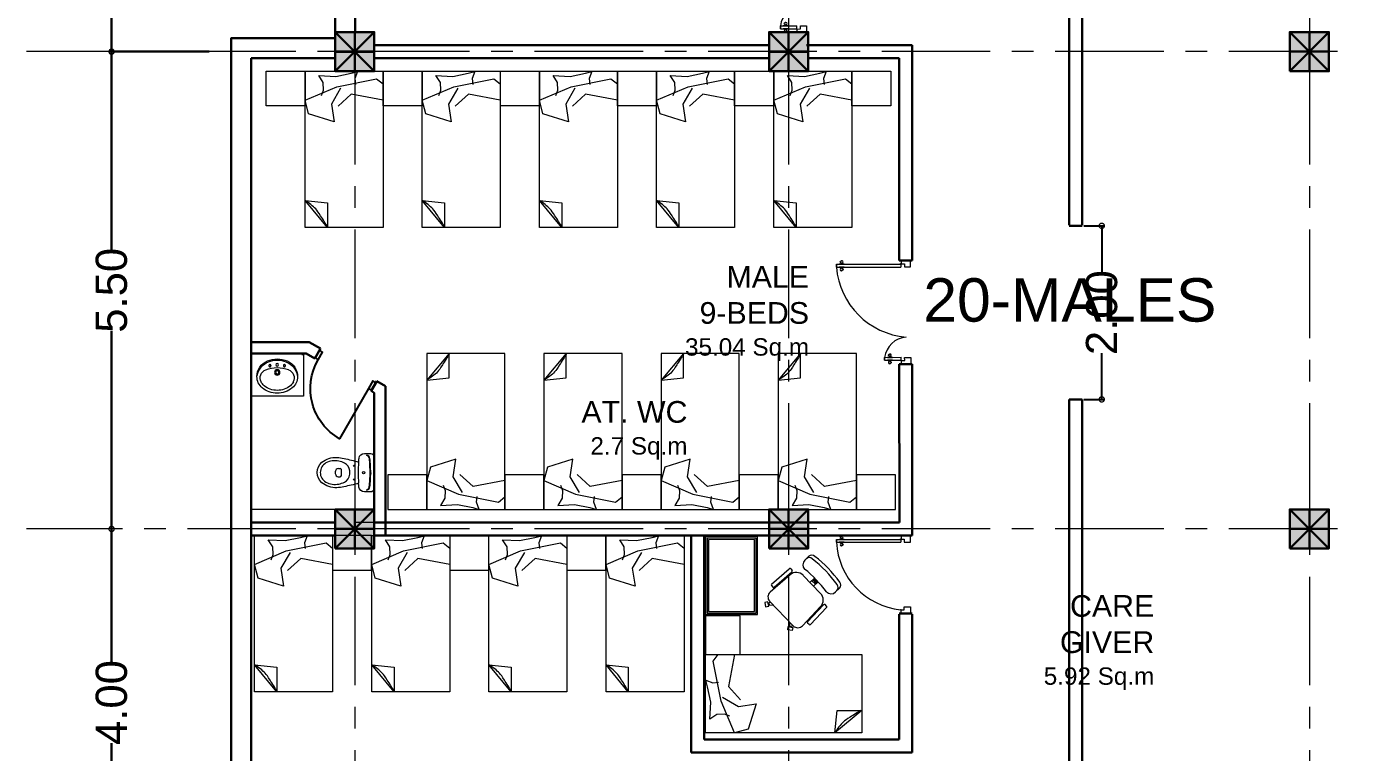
# Model space of a CAD drawing. Header units: metres. Extents: x 319894 to 3389272, y 120 to 6136017.
# Drawn here: x 321358.01 to 321373.23, y 3068021.06 to 3068029.43 of the extents above; entities that cross this region are included whole.
import ezdxf

# ---------------------------------------------------------------- set-up
doc = ezdxf.new("R2010")
doc.units = ezdxf.units.M
doc.header["$MEASUREMENT"] = 0
for name, pattern in [('CENTER', [2, 1.25, -0.25, 0.25, -0.25]), ('HIDDEN', [0.375, 0.25, -0.125]), ('RAYITAS', [0.375, 0.25, -0.125])]:
    doc.linetypes.add(name, pattern=pattern)
doc.layers.get('Defpoints').update_dxf_attribs({"color": 254})
for name, color, linetype, lineweight in [('a_MUEBLE ART', 4, 'Continuous', 5), ('centerline', 255, 'HIDDEN', 5), ('column', 50, 'Continuous', 30), ('DOORS', 4, 'Continuous', 0), ('Fixtures', 31, 'Continuous', 20), ('hatch', 252, 'Continuous', 15), ('Stairs', 31, 'Continuous', 20), ('wall', 4, 'Continuous', 30), ('window-door', 4, 'Continuous', 20)]:
    doc.layers.add(name, color=color, linetype=linetype, lineweight=lineweight)
for name, color, linetype in [('door_cad-block.com', 7, 'Continuous'), ('S-DIM', 7, 'Continuous'), ('TEXT', 255, 'Continuous'), ('TEXT @ 1', 255, 'Continuous')]:
    doc.layers.add(name, color=color, linetype=linetype)
doc.styles.get("Standard").update_dxf_attribs({"font": 'arial.ttf'})
doc.styles.add('TEXTS', font='swissl.ttf')
doc.dimstyles.new('DIMTEXT', dxfattribs={"dimscale": 0.4, "dimtxt": 0.9, "dimasz": 0.3, "dimexe": 0.05, "dimexo": 0.05, "dimgap": 0.05, "dimtad": 0, "dimzin": 1, "dimdsep": 46, "dimtxsty": 'TEXTS', "dimblk": 'DOTSMALL', "dimcen": 0.1, "dimclrd": 256, "dimclre": 6, "dimclrt": 3, "dimadec": 0, "dimazin": 0, "dimtfac": 0.15, "dimtix": 1, "dimtofl": 0, "dimtmove": 1, "dimatfit": 3, "dimldrblk": 'OPEN', "dimfxl": 1, "dimtolj": 1, "dimtzin": 0, "dimarcsym": 0})
doc.dimstyles.get("Standard").update_dxf_attribs({"dimtxt": 0.2, "dimasz": 0.18, "dimexe": 0.2, "dimexo": 0.2, "dimgap": 0.09, "dimtad": 1, "dimzin": 0, "dimdsep": 46, "dimtxsty": 'Standard', "dimblk": 'OBLIQUE', "dimcen": 0.09, "dimdle": 0.15, "dimclrt": 7, "dimadec": 0, "dimazin": 0, "dimtfac": 1, "dimtofl": 0, "dimtmove": 0, "dimatfit": 3, "dimfxl": 0.3, "dimfxlon": 1, "dimtfillclr": 2, "dimtolj": 1, "dimtzin": 0, "dimarcsym": 0})

# ---------------------------------------------------------------- blocks, each defined once
blk = doc.blocks.new('column')
at = {"layer": 'hatch'}
h = blk.add_hatch(color=256, dxfattribs=at)
h.dxf.hatch_style = 1
h.paths.add_polyline_path([(0, 0), (0.45, 0), (0.45, 0.45), (0, 0.45)])
at = {"layer": 'column'}
for p, q in [((0, 0.45), (0.45, 0)), ((0, 0), (0.45, 0.45)), ((0.225, 0.45), (0.225, 0)), ((0, 0.225), (0.45, 0.225))]:
    blk.add_line(p, q, dxfattribs=at)
blk.add_lwpolyline([(0, 0), (0.45, 0), (0.45, 0.45), (0, 0.45)], close=True, dxfattribs=at)
blk = doc.blocks.new('cell bed1')
at = {"layer": 'Fixtures'}
for p, q in [((2034189, -167492), (2034446, -167181)), ((2034446, -167181), (2034189, -167208)), ((2034189, -167208), (2034189, -167492))]:
    blk.add_line(p, q, dxfattribs=at)
blk.add_lwpolyline([(2034446, -167492), (2034446, -165692), (2033546, -165692), (2033546, -167492)], close=True, dxfattribs=at)
at = {"layer": 'Fixtures', "linetype": 'ByBlock', "lineweight": 0}
for points in [[(2034036, -165889), (2034143, -166070), (2034112, -166274), (2034405, -166182), (2034446, -166026), (2034081, -165870), (2033621, -165778), (2033546, -165839), (2033546, -166026), (2033913, -165956), (2034065, -166095)], [(2034288, -165740), (2034093, -165751), (2033916, -165714), (2033841, -165694), (2033872, -165777), (2033864, -165843)], [(2034256, -165972), (2034233, -165910), (2034237, -165822), (2034288, -165740)]]:
    blk.add_lwpolyline(points, dxfattribs=at)
at = {"layer": 'Fixtures'}
blk.add_open_spline([(2034189, -167483), (2034205, -167455), (2034280, -167338), (2034324, -167266), (2034400, -167213), (2034446, -167181)], degree=3, knots=[58.285176, 58.285176, 58.285176, 58.285176, 153.797631, 253.744613, 409.43508, 409.43508, 409.43508, 409.43508], dxfattribs=at)
blk = doc.blocks.new('*U835')
at = {"layer": 'DOORS', "linetype": 'Continuous', "lineweight": 0}
for p, q in [((8137.26, -1857.94), (8142.04, -1857.94)), ((8142.21, -1860.02), (8142.21, -1861.52)), ((8150.81, -1860.02), (8142.21, -1860.02)), ((8150.81, -1861.52), (8142.21, -1861.52)), ((8150.81, -1860.02), (8150.81, -1861.52)), ((8150.81, -1861.52), (8150.81, -1860.02)), ((8142.21, -1909.87), (8142.21, -1908.37)), ((8175.64, -1908.37), (8142.21, -1908.37)), ((8175.64, -1909.87), (8142.21, -1909.87)), ((8175.64, -1909.87), (8175.64, -1908.37)), ((8175.64, -1908.37), (8175.64, -1909.87)), ((8137.26, -1911.96), (8142.04, -1911.96))]:
    blk.add_line(p, q, dxfattribs=at)
for points in [[(8142.04, -1857.94), (8142.04, -1859.87), (8140.4, -1859.87), (8140.4, -1861.43), (8137.26, -1861.43), (8137.26, -1857.94)], [(8142.04, -1911.96), (8142.04, -1910.03), (8140.4, -1910.03), (8140.4, -1908.47), (8137.26, -1908.47), (8137.26, -1911.96)]]:
    blk.add_lwpolyline(points, dxfattribs=at)
for points in [[(8149.25, -1860.02), (8146.78, -1860.02), (8147.88, -1859.6), (8147.88, -1859.41, 0.414214), (8147.77, -1859.3, -0.990713), (8147.9, -1858.29), (8148.25, -1858.29)], [(8149.25, -1861.52), (8146.78, -1861.52), (8147.88, -1861.94), (8147.88, -1862.13, -0.414214), (8147.77, -1862.24, 0.990713), (8147.9, -1863.25), (8148.25, -1863.25)], [(8146.91, -1860.02), (8149.37, -1860.02), (8148.28, -1859.6), (8148.28, -1859.41, -0.414214), (8148.39, -1859.3, 0.990713), (8148.25, -1858.29), (8147.9, -1858.29)], [(8146.91, -1861.52), (8149.37, -1861.52), (8148.28, -1861.94), (8148.28, -1862.13, 0.414214), (8148.39, -1862.24, -0.990713), (8148.25, -1863.25), (8147.9, -1863.25)], [(8174.08, -1908.37), (8171.62, -1908.37), (8172.71, -1907.95), (8172.71, -1907.76, 0.414214), (8172.6, -1907.65, -0.990713), (8172.74, -1906.64), (8173.08, -1906.64)], [(8174.08, -1909.87), (8171.62, -1909.87), (8172.71, -1910.29), (8172.71, -1910.48, -0.414214), (8172.6, -1910.59, 0.990713), (8172.74, -1911.6), (8173.08, -1911.6)], [(8171.74, -1908.37), (8174.2, -1908.37), (8173.11, -1907.95), (8173.11, -1907.76, -0.414214), (8173.22, -1907.65, 0.990713), (8173.08, -1906.64), (8172.74, -1906.64)], [(8171.74, -1909.87), (8174.2, -1909.87), (8173.11, -1910.29), (8173.11, -1910.48, 0.414214), (8173.22, -1910.59, -0.990713), (8173.08, -1911.6), (8172.74, -1911.6)]]:
    blk.add_lwpolyline(points, format="xyb", dxfattribs=at)
for points in [[(8147.97, -1858.17), (8147.97, -1858.29), (8148.18, -1858.29), (8148.18, -1858.17)], [(8147.97, -1863.37), (8147.97, -1863.25), (8148.18, -1863.25), (8148.18, -1863.37)], [(8172.81, -1906.52), (8172.81, -1906.64), (8173.01, -1906.64), (8173.01, -1906.52)], [(8172.81, -1911.72), (8172.81, -1911.6), (8173.01, -1911.6), (8173.01, -1911.72)]]:
    blk.add_lwpolyline(points, close=True, dxfattribs=at)
for centre in [(8142.21, -1859.86), (8142.21, -1910.03)]:
    blk.add_circle(centre, 0.165, dxfattribs=at)
at = {"layer": 'window-door'}
for centre, radius, start, end in [((8138.69, -1859.8), 12.25, 274.3787, 351.9271), ((8136.16, -1911.47), 39.61, 4.47868, 84.98302)]:
    blk.add_arc(centre, radius, start, end, dxfattribs=at)
blk = doc.blocks.new('_Oblique')
at = {"color": 0, "linetype": 'ByBlock', "lineweight": -2}
blk.add_line((-0.5, -0.5), (0.5, 0.5), dxfattribs=at)
blk = doc.blocks.new('*D968')
at = {"layer": 'Defpoints', "color": 0, "transparency": 16777216}
for p in [(321370.176, 3068027.344), (321372.876, 3068019.864), (321370.176, 3068019.346)]:
    blk.add_point(p, dxfattribs=at)
at = {"layer": 'S-DIM', "color": 0, "lineweight": -2, "transparency": 16777216}
for p, q in [((321370.176, 3068019.646), (321370.176, 3068019.146)), ((321372.876, 3068019.646), (321372.876, 3068019.146)), ((321373.026, 3068019.346), (321370.026, 3068019.346))]:
    blk.add_line(p, q, dxfattribs=at)
at = {"layer": 'S-DIM', "color": 0, "lineweight": -2, "transparency": 16777216, "xscale": 0.18, "yscale": 0.18, "zscale": 0.18, "rotation": 180}
blk.add_blockref('_Oblique', (321370.176, 3068019.346), dxfattribs=at)
at = {"layer": 'S-DIM', "color": 0, "lineweight": -2, "transparency": 16777216, "xscale": 0.18, "yscale": 0.18, "zscale": 0.18}
blk.add_blockref('_Oblique', (321372.876, 3068019.346), dxfattribs=at)
at = {"layer": 'S-DIM', "color": 7, "transparency": 16777216, "insert": (321371.526, 3068019.539), "char_height": 0.2, "attachment_point": 5}
blk.add_mtext('\\A1;2.70', dxfattribs=at)
blk = doc.blocks.new('*U950')
at = {"color": 0, "linetype": 'ByBlock', "ltscale": 10}
blk.add_lwpolyline([(-50, 0), (-50, 800, 0.414214), (-850, 0)], format="xyb", dxfattribs=at)
at = {"color": 0}
for points in [[(-900, 0), (-850, 0), (-850, -121), (-900, -121)], [(-50, 0), (0, 0), (0, -121), (-50, -121)]]:
    blk.add_lwpolyline(points, close=True, dxfattribs=at)
blk = doc.blocks.new('ca_ba_wc057')
at = {"layer": 'a_MUEBLE ART', "color": 8}
for p, q in [((0, -4), (-1.1, -4)), ((0, -4), (1.1, -4)), ((-4.8, -41.3), (-4.8, -39.3)), ((4.8, -41.3), (4.8, -39.3))]:
    blk.add_line(p, q, dxfattribs=at)
at = {"layer": 'a_MUEBLE ART'}
blk.add_lwpolyline([(-16.3, -34.8, -0.017322), (-12.2, -18, -0.007818), (-16.6, -17.5, -0.379899), (-22.2, -11.2), (-22.2, -4, -0.414214), (-18.2, 0), (0, 0), (18.2, 0, -0.414214), (22.2, -4), (22.2, -11.2, -0.379899), (16.6, -17.5, -0.007818), (12.2, -18, -0.017322), (16.3, -34.8, -0.034533), (17.5, -43, -0.180901), (11.8, -60.3, -0.210568), (0, -65.5, -0.210568), (-11.8, -60.3, -0.180901), (-17.5, -43, -0.034533)], format="xyb", close=True, dxfattribs=at)
at = {"layer": 'a_MUEBLE ART', "color": 8}
for centre, radius in [((0, -12.2), 1.35), ((0, -12.2), 1.35), ((-8, -23), 0.75), ((8, -23), 0.75)]:
    blk.add_circle(centre, radius, dxfattribs=at)
for centre, radius, start, end in [((-16, -8.9), 4, 96.2719, 180), ((-16, -9.6), 4, 96.2141, 169.7572), ((0, -154), 149.3, 90, 96.3306), ((0, -154), 150, 90, 96.2719), ((0, -154), 150, 83.7281, 90), ((0, -154), 149.3, 83.6694, 90), ((16, -8.9), 4, 0, 83.7281), ((16, -9.6), 4, 10.2428, 83.7859), ((-3.3, -39.3), 1.5, 96.6492, 180), ((-1.8, -41.3), 3, 180, 233.1301), ((0, -38.9), 6, 233.1301, 270), ((0, -67.6), 30, 90, 96.6492), ((0, -67.6), 30, 83.3508, 90), ((0, -38.9), 6, 270, 306.8699), ((3.3, -39.3), 1.5, 0, 83.3508), ((1.8, -41.3), 3, 306.8699, 0)]:
    blk.add_arc(centre, radius, start, end, dxfattribs=at)
at = {"layer": 'a_MUEBLE ART'}
for centre, radius, start, end in [((0, 121.9), 140.4, 264.9986, 270), ((-0.7, -39.6), 11.6, 96.2419, 152.5973), ((0, -46), 18, 90, 96.2419), ((0, 121.9), 140.4, 270, 275.0014), ((0, -46), 18, 83.7581, 90), ((0.7, -39.6), 11.6, 27.4027, 83.7581), ((7.9, -45.1), 21.6, 168.3805, 209.1161), ((11.2, -45.8), 25, 152.5973, 168.3805), ((-11.2, -45.8), 25, 11.6195, 27.4027), ((-7.9, -45.1), 21.6, 330.8839, 11.6195), ((0, -49.5), 12.6, 209.1161, 270), ((0, -49.5), 12.6, 270, 330.8839)]:
    blk.add_arc(centre, radius, start, end, dxfattribs=at)
blk = doc.blocks.new('1toilet')
at = {"layer": 'a_MUEBLE ART', "color": 8}
blk.add_line((321692.04, 3067910.518), (321692.04, 3067910.539), dxfattribs=at)
at = {"layer": 'a_MUEBLE ART'}
for points in [[(321692.419, 3067912.316), (321691.449, 3067912.316), (321691.449, 3067912.618), (321692.419, 3067912.618)], [(321691.449, 3067910.518), (321692.053, 3067910.518), (321692.053, 3067911.01), (321691.449, 3067911.01)]]:
    blk.add_lwpolyline(points, close=True, dxfattribs=at)
at = {"layer": 'a_MUEBLE ART', "color": 8}
for centre, radius in [((321691.751, 3067910.738), 0.0313), ((321691.751, 3067910.738), 0.0192), ((321691.751, 3067910.649), 0.0146)]:
    blk.add_circle(centre, radius, dxfattribs=at)
at = {"layer": 'a_MUEBLE ART', "color": 8, "linetype": 'RAYITAS'}
for centre in [(321691.667, 3067910.66), (321691.834, 3067910.66)]:
    blk.add_circle(centre, 0.0125, dxfattribs=at)
at = {"layer": 'a_MUEBLE ART'}
for centre, radius, start, end in [((321691.731, 3067910.814), 0.215, 187.4784, 187.4784), ((321691.771, 3067910.814), 0.215, 352.4878, 352.4878), ((321691.684, 3067910.786), 0.167, 129.066, 179.9831), ((321691.656, 3067910.801), 0.101, 152.9141, 249.6246), ((321691.684, 3067910.786), 0.134, 129.066, 152.9141), ((321691.751, 3067910.704), 0.273, 89.9831, 129.066), ((321691.751, 3067910.704), 0.24, 89.9831, 129.066), ((321691.751, 3067910.704), 0.273, 50.9002, 89.9831), ((321691.751, 3067910.704), 0.24, 50.9002, 89.9831), ((321691.846, 3067910.801), 0.101, 290.3416, 27.0521), ((321691.818, 3067910.786), 0.134, 27.0521, 50.9002), ((321691.818, 3067910.786), 0.167, 359.9831, 50.9002), ((321691.713, 3067910.786), 0.196, 179.9831, 247.2687), ((321691.731, 3067910.814), 0.215, 190.9799, 247.8039), ((321691.751, 3067911.058), 0.376, 249.6246, 269.9831), ((321691.751, 3067911.058), 0.376, 269.9831, 290.3416), ((321691.771, 3067910.814), 0.215, 292.1624, 348.9864), ((321691.789, 3067910.786), 0.196, 292.6975, 359.9831), ((321691.751, 3067910.876), 0.294, 247.2687, 269.9831), ((321691.751, 3067910.876), 0.28, 248.7299, 269.9831), ((321691.751, 3067910.876), 0.28, 269.9831, 291.2364), ((321691.751, 3067910.876), 0.294, 269.9831, 292.6975)]:
    blk.add_arc(centre, radius, start, end, dxfattribs=at)
at = {"layer": 'wall'}
for p, q in [((321692.868, 3067912.619), (321692.868, 3067910.971)), ((321692.998, 3067912.618), (321692.998, 3067910.896)), ((321692.834, 3067910.951), (321692.868, 3067910.971)), ((321692.834, 3067910.951), (321692.899, 3067910.838)), ((321692.899, 3067910.838), (321692.998, 3067910.896)), ((321692.084, 3067910.518), (321692.184, 3067910.576)), ((321692.184, 3067910.576), (321692.249, 3067910.463)), ((321691.449, 3067910.518), (321692.084, 3067910.518)), ((321692.119, 3067910.388), (321691.449, 3067910.388)), ((321692.119, 3067910.388), (321692.249, 3067910.463))]:
    blk.add_line(p, q, dxfattribs=at)
at = {"xscale": -0.009999999999999993, "yscale": 0.009999999999999993, "zscale": 0.009999999999999993, "rotation": 270.2486950231968}
blk.add_blockref('ca_ba_wc057', (321692.868, 3067911.893), dxfattribs=at)
at = {"layer": 'door_cad-block.com', "xscale": 0.0008333333318616672, "yscale": 0.0008333333318616672, "zscale": 0.0008333333318616672, "rotation": 29.91186455701618}
blk.add_blockref('*U950', (321692.837, 3067910.944), dxfattribs=at)
blk = doc.blocks.new('*U764')
at = {"layer": 'DOORS', "linetype": 'Continuous', "lineweight": 0}
for p, q in [((8137.26, -1857.94), (8142.04, -1857.94)), ((8142.21, -1860.02), (8142.21, -1861.52)), ((8150.81, -1860.02), (8142.21, -1860.02)), ((8150.81, -1861.52), (8142.21, -1861.52)), ((8150.81, -1860.02), (8150.81, -1861.52)), ((8150.81, -1861.52), (8150.81, -1860.02)), ((8142.21, -1909.87), (8142.21, -1908.37)), ((8175.64, -1908.37), (8142.21, -1908.37)), ((8175.64, -1909.87), (8142.21, -1909.87)), ((8175.64, -1909.87), (8175.64, -1908.37)), ((8175.64, -1908.37), (8175.64, -1909.87)), ((8137.26, -1911.96), (8142.04, -1911.96))]:
    blk.add_line(p, q, dxfattribs=at)
for points in [[(8142.04, -1857.94), (8142.04, -1859.87), (8140.4, -1859.87), (8140.4, -1861.43), (8137.26, -1861.43), (8137.26, -1857.94)], [(8142.04, -1911.96), (8142.04, -1910.03), (8140.4, -1910.03), (8140.4, -1908.47), (8137.26, -1908.47), (8137.26, -1911.96)]]:
    blk.add_lwpolyline(points, dxfattribs=at)
for points in [[(8149.25, -1860.02), (8146.78, -1860.02), (8147.88, -1859.6), (8147.88, -1859.41, 0.414214), (8147.77, -1859.3, -0.990713), (8147.9, -1858.29), (8148.25, -1858.29)], [(8149.25, -1861.52), (8146.78, -1861.52), (8147.88, -1861.94), (8147.88, -1862.13, -0.414214), (8147.77, -1862.24, 0.990713), (8147.9, -1863.25), (8148.25, -1863.25)], [(8146.91, -1860.02), (8149.37, -1860.02), (8148.28, -1859.6), (8148.28, -1859.41, -0.414214), (8148.39, -1859.3, 0.990713), (8148.25, -1858.29), (8147.9, -1858.29)], [(8146.91, -1861.52), (8149.37, -1861.52), (8148.28, -1861.94), (8148.28, -1862.13, 0.414214), (8148.39, -1862.24, -0.990713), (8148.25, -1863.25), (8147.9, -1863.25)], [(8174.08, -1908.37), (8171.62, -1908.37), (8172.71, -1907.95), (8172.71, -1907.76, 0.414214), (8172.6, -1907.65, -0.990713), (8172.74, -1906.64), (8173.08, -1906.64)], [(8174.08, -1909.87), (8171.62, -1909.87), (8172.71, -1910.29), (8172.71, -1910.48, -0.414214), (8172.6, -1910.59, 0.990713), (8172.74, -1911.6), (8173.08, -1911.6)], [(8171.74, -1908.37), (8174.2, -1908.37), (8173.11, -1907.95), (8173.11, -1907.76, -0.414214), (8173.22, -1907.65, 0.990713), (8173.08, -1906.64), (8172.74, -1906.64)], [(8171.74, -1909.87), (8174.2, -1909.87), (8173.11, -1910.29), (8173.11, -1910.48, 0.414214), (8173.22, -1910.59, -0.990713), (8173.08, -1911.6), (8172.74, -1911.6)]]:
    blk.add_lwpolyline(points, format="xyb", dxfattribs=at)
for points in [[(8147.97, -1858.17), (8147.97, -1858.29), (8148.18, -1858.29), (8148.18, -1858.17)], [(8147.97, -1863.37), (8147.97, -1863.25), (8148.18, -1863.25), (8148.18, -1863.37)], [(8172.81, -1906.52), (8172.81, -1906.64), (8173.01, -1906.64), (8173.01, -1906.52)], [(8172.81, -1911.72), (8172.81, -1911.6), (8173.01, -1911.6), (8173.01, -1911.72)]]:
    blk.add_lwpolyline(points, close=True, dxfattribs=at)
for centre in [(8142.21, -1859.86), (8142.21, -1910.03)]:
    blk.add_circle(centre, 0.165, dxfattribs=at)
at = {"layer": 'window-door'}
for centre, radius, start, end in [((8138.69, -1859.8), 12.25, 274.3787, 351.9271), ((8136.16, -1911.47), 39.61, 4.47868, 84.98302)]:
    blk.add_arc(centre, radius, start, end, dxfattribs=at)
blk = doc.blocks.new('_DotSmall')
at = {"color": 0, "linetype": 'ByBlock', "const_width": 0.5}
blk.add_lwpolyline([(-0.0625, 0, 1), (0.0625, 0, 1)], format="xyb", close=True, dxfattribs=at)
blk = doc.blocks.new('*D992')
at = {"layer": 'Defpoints', "color": 0, "transparency": 16777216}
for p in [(321370.176, 3068027.134), (321370.176, 3068025.134), (321370.402, 3068025.134)]:
    blk.add_point(p, dxfattribs=at)
at = {"layer": 'S-DIM', "color": 6, "lineweight": -2, "transparency": 16777216}
for p, q in [((321370.196, 3068027.134), (321370.422, 3068027.134)), ((321370.196, 3068025.134), (321370.422, 3068025.134))]:
    blk.add_line(p, q, dxfattribs=at)
at = {"layer": 'S-DIM', "lineweight": -2, "transparency": 16777216}
for p, q in [((321370.402, 3068027.134), (321370.402, 3068026.603)), ((321370.402, 3068025.134), (321370.402, 3068025.666))]:
    blk.add_line(p, q, dxfattribs=at)
at = {"layer": 'S-DIM', "lineweight": -2, "transparency": 16777216, "xscale": 0.12, "yscale": 0.12, "zscale": 0.12}
for p, rotation in [((321370.402, 3068027.134), 90), ((321370.402, 3068025.134), 270)]:
    blk.add_blockref('_DotSmall', p, dxfattribs=dict(at, rotation=rotation))
at = {"layer": 'S-DIM', "color": 3, "transparency": 16777216, "insert": (321370.402, 3068026.134), "char_height": 0.36, "attachment_point": 5, "rotation": 90, "style": 'TEXTS'}
blk.add_mtext('\\A1;2.00', dxfattribs=at)
blk = doc.blocks.new('_Open')
at = {"color": 0, "linetype": 'ByBlock', "lineweight": -2}
for p, q in [((-1, 0.17), (0, 0)), ((-1, -0.17), (0, 0)), ((0, 0), (-1, 0))]:
    blk.add_line(p, q, dxfattribs=at)
blk = doc.blocks.new('3ftD')
at = {"layer": 'DOORS', "linetype": 'Continuous', "lineweight": 0}
for p, q in [((321543.95, 3067888.016), (321543.95, 3067887.91)), ((321544.85, 3067888.016), (321544.85, 3067887.91)), ((321543.997, 3067887.906), (321544.03, 3067887.906)), ((321543.997, 3067887.163), (321543.997, 3067887.906)), ((321544.03, 3067887.163), (321544.03, 3067887.906)), ((321543.996, 3067887.163), (321544.03, 3067887.163)), ((321544.03, 3067887.163), (321543.997, 3067887.163))]:
    blk.add_line(p, q, dxfattribs=at)
for points in [[(321543.95, 3067887.91), (321543.993, 3067887.91), (321543.993, 3067887.946), (321544.028, 3067887.946), (321544.028, 3067888.016), (321543.95, 3067888.016)], [(321544.85, 3067887.91), (321544.807, 3067887.91), (321544.807, 3067887.946), (321544.773, 3067887.946), (321544.773, 3067888.016), (321544.85, 3067888.016)]]:
    blk.add_lwpolyline(points, dxfattribs=at)
for points in [[(321543.996, 3067887.198), (321543.996, 3067887.253), (321543.987, 3067887.228), (321543.983, 3067887.228, -0.414214), (321543.98, 3067887.231, 0.990713), (321543.958, 3067887.228), (321543.958, 3067887.22)], [(321543.996, 3067887.25), (321543.996, 3067887.195), (321543.987, 3067887.219), (321543.983, 3067887.219, 0.414214), (321543.98, 3067887.217, -0.990713), (321543.958, 3067887.22), (321543.958, 3067887.228)], [(321544.03, 3067887.198), (321544.03, 3067887.253), (321544.039, 3067887.228), (321544.043, 3067887.228, 0.414214), (321544.046, 3067887.231, -0.990713), (321544.068, 3067887.228), (321544.068, 3067887.22)], [(321544.03, 3067887.25), (321544.03, 3067887.195), (321544.039, 3067887.219), (321544.043, 3067887.219, -0.414214), (321544.046, 3067887.217, 0.990713), (321544.068, 3067887.22), (321544.068, 3067887.228)]]:
    blk.add_lwpolyline(points, format="xyb", dxfattribs=at)
for points in [[(321543.955, 3067887.226), (321543.958, 3067887.226), (321543.958, 3067887.222), (321543.955, 3067887.222)], [(321544.071, 3067887.226), (321544.068, 3067887.226), (321544.068, 3067887.222), (321544.071, 3067887.222)]]:
    blk.add_lwpolyline(points, close=True, dxfattribs=at)
for centre in [(321543.993, 3067887.906), (321544.808, 3067887.906)]:
    blk.add_circle(centre, 0.00366, dxfattribs=at)
at = {"layer": 'window-door'}
blk.add_arc((321543.984, 3067887.99), 0.828, 273.1587, 353.9278, dxfattribs=at)
blk = doc.blocks.new('ofic')
at = {"layer": 'Fixtures'}
for p, q in [((321692.648, 3067907.631), (321692.649, 3067906.731)), ((321693.25, 3067907.631), (321692.648, 3067907.631)), ((321693.231, 3067907.613), (321692.666, 3067907.613)), ((321692.667, 3067907.613), (321692.667, 3067906.749)), ((321693.213, 3067907.595), (321692.685, 3067907.594)), ((321692.685, 3067907.594), (321692.685, 3067906.767)), ((321693.214, 3067906.767), (321693.213, 3067907.595)), ((321693.232, 3067906.749), (321693.231, 3067907.613)), ((321693.25, 3067906.731), (321693.25, 3067907.631)), ((321693.794, 3067907.358), (321693.841, 3067907.403)), ((321693.623, 3067907.19), (321693.393, 3067906.989)), ((321693.411, 3067907.083), (321693.614, 3067907.26)), ((321693.442, 3067907.046), (321693.645, 3067907.223)), ((321693.631, 3067907.259), (321693.646, 3067907.24)), ((321693.409, 3067907.066), (321693.424, 3067907.048)), ((321693.974, 3067906.975), (321693.773, 3067907.183)), ((321693.853, 3067907.101), (321693.906, 3067907.152)), ((321693.917, 3067907.08), (321693.876, 3067907.122)), ((321693.926, 3067907.089), (321693.885, 3067907.131)), ((321693.933, 3067907.095), (321693.891, 3067907.138)), ((321693.894, 3067907.058), (321693.947, 3067907.109)), ((321693.937, 3067907.099), (321693.896, 3067907.142)), ((321693.941, 3067907.104), (321693.901, 3067907.147)), ((321694.193, 3067907.037), (321694.147, 3067906.992)), ((321693.388, 3067906.884), (321693.661, 3067906.601)), ((321692.649, 3067906.731), (321693.04, 3067906.731)), ((321692.667, 3067906.749), (321693.04, 3067906.749)), ((321692.685, 3067906.767), (321693.04, 3067906.767)), ((321693.04, 3067906.767), (321693.214, 3067906.767)), ((321693.04, 3067906.749), (321693.232, 3067906.749)), ((321693.04, 3067906.731), (321693.25, 3067906.731)), ((321693.369, 3067906.878), (321693.332, 3067906.872)), ((321693.332, 3067906.872), (321693.341, 3067906.821)), ((321693.341, 3067906.821), (321693.378, 3067906.827)), ((321693.378, 3067906.827), (321693.369, 3067906.878)), ((321693.4, 3067906.871), (321693.379, 3067906.868)), ((321693.379, 3067906.868), (321693.384, 3067906.838)), ((321693.384, 3067906.838), (321693.425, 3067906.845)), ((321693.766, 3067906.602), (321693.975, 3067906.824)), ((321693.825, 3067906.649), (321694.009, 3067906.845)), ((321693.86, 3067906.616), (321694.045, 3067906.813)), ((321694.044, 3067906.83), (321694.026, 3067906.846)), ((321693.596, 3067906.556), (321693.603, 3067906.593)), ((321693.603, 3067906.593), (321693.654, 3067906.583)), ((321693.615, 3067906.599), (321693.623, 3067906.64)), ((321693.644, 3067906.593), (321693.615, 3067906.599)), ((321693.648, 3067906.614), (321693.644, 3067906.593)), ((321693.654, 3067906.583), (321693.646, 3067906.546)), ((321693.843, 3067906.616), (321693.826, 3067906.631)), ((321693.646, 3067906.546), (321693.596, 3067906.556))]:
    blk.add_line(p, q, dxfattribs=at)
for centre, radius, start, end in [((321693.844, 3067907.305), 0.0728, 133.9247, 223.9247), ((321693.845, 3067907.339), 0.0485, 43.9247, 133.9247), ((321693.874, 3067907.368), 0.0485, 43.9247, 133.9247), ((321693.073, 3067906.31), 1.334, 35.0546, 52.7948), ((321693.103, 3067906.339), 1.334, 35.0546, 52.7948), ((321693.622, 3067907.251), 0.0121, 39.4122, 131.0623), ((321693.695, 3067907.108), 0.109, 43.9247, 131.0623), ((321693.637, 3067907.233), 0.0121, 311.0623, 39.4122), ((321692.837, 3067906.084), 1.511, 37.0283, 50.821), ((321693.419, 3067907.074), 0.0121, 131.0623, 219.637), ((321693.434, 3067907.056), 0.0121, 219.637, 311.0623), ((321694.13, 3067907.043), 0.0485, 313.9247, 43.9247), ((321694.16, 3067907.072), 0.0485, 313.9247, 43.9247), ((321693.441, 3067906.935), 0.0728, 131.0623, 223.9247), ((321693.896, 3067906.899), 0.109, 316.7871, 43.9247), ((321694.096, 3067907.044), 0.0728, 223.9247, 313.9247), ((321694.018, 3067906.837), 0.0121, 48.4371, 136.7871), ((321694.036, 3067906.821), 0.0121, 316.7871, 48.4371), ((321693.713, 3067906.652), 0.0728, 223.9247, 316.7871), ((321693.834, 3067906.64), 0.0121, 136.7871, 228.2124), ((321693.851, 3067906.625), 0.0121, 228.2124, 316.7871)]:
    blk.add_arc(centre, radius, start, end, dxfattribs=at)
blk = doc.blocks.new('*D913')
at = {"layer": 'Defpoints', "color": 0, "transparency": 16777216}
for p in [(322190.146, 3068136.698), (322189.001, 3068130.698), (322190.146, 3068130.698)]:
    blk.add_point(p, dxfattribs=at)
at = {"layer": 'S-DIM', "color": 6, "lineweight": -2, "transparency": 16777216}
for p, q in [((322190.126, 3068136.698), (322188.981, 3068136.698)), ((322190.126, 3068130.698), (322188.981, 3068130.698))]:
    blk.add_line(p, q, dxfattribs=at)
at = {"layer": 'S-DIM', "lineweight": -2, "transparency": 16777216}
for p, q in [((322189.001, 3068136.698), (322189.001, 3068134.165)), ((322189.001, 3068130.698), (322189.001, 3068133.231))]:
    blk.add_line(p, q, dxfattribs=at)
at = {"layer": 'S-DIM', "lineweight": -2, "transparency": 16777216, "xscale": 0.12, "yscale": 0.12, "zscale": 0.12}
for p, rotation in [((322189.001, 3068136.698), 90), ((322189.001, 3068130.698), 270)]:
    blk.add_blockref('_DotSmall', p, dxfattribs=dict(at, rotation=rotation))
at = {"layer": 'S-DIM', "color": 3, "transparency": 16777216, "insert": (322189.001, 3068133.698), "char_height": 0.36, "attachment_point": 5, "rotation": 90, "style": 'TEXTS'}
blk.add_mtext('\\A1;6.00', dxfattribs=at)
blk = doc.blocks.new('*D914')
at = {"layer": 'Defpoints', "color": 0, "transparency": 16777216}
for p in [(322190.146, 3068130.698), (322189.001, 3068125.198), (322189.001, 3068125.198)]:
    blk.add_point(p, dxfattribs=at)
at = {"layer": 'S-DIM', "color": 6, "lineweight": -2, "transparency": 16777216}
for p, q in [((322190.126, 3068130.698), (322188.981, 3068130.698)), ((322189.021, 3068125.198), (322189.021, 3068125.198))]:
    blk.add_line(p, q, dxfattribs=at)
at = {"layer": 'S-DIM', "lineweight": -2, "transparency": 16777216}
for p, q in [((322189.001, 3068130.698), (322189.001, 3068128.415)), ((322189.001, 3068125.198), (322189.001, 3068127.48))]:
    blk.add_line(p, q, dxfattribs=at)
at = {"layer": 'S-DIM', "lineweight": -2, "transparency": 16777216, "xscale": 0.12, "yscale": 0.12, "zscale": 0.12}
for p, rotation in [((322189.001, 3068130.698), 90), ((322189.001, 3068125.198), 270)]:
    blk.add_blockref('_DotSmall', p, dxfattribs=dict(at, rotation=rotation))
at = {"layer": 'S-DIM', "color": 3, "transparency": 16777216, "insert": (322189.001, 3068127.948), "char_height": 0.36, "attachment_point": 5, "rotation": 90, "style": 'TEXTS'}
blk.add_mtext('\\A1;5.50', dxfattribs=at)
blk = doc.blocks.new('*D915')
at = {"layer": 'Defpoints', "color": 0, "transparency": 16777216}
for p in [(322189.001, 3068125.198), (322189.001, 3068121.198), (322189.001, 3068121.198)]:
    blk.add_point(p, dxfattribs=at)
at = {"layer": 'S-DIM', "lineweight": -2, "transparency": 16777216}
for p, q in [((322189.001, 3068125.198), (322189.001, 3068123.666)), ((322189.001, 3068121.198), (322189.001, 3068122.73))]:
    blk.add_line(p, q, dxfattribs=at)
at = {"layer": 'S-DIM', "color": 6, "lineweight": -2, "transparency": 16777216}
for p, q in [((322189.021, 3068125.198), (322189.021, 3068125.198)), ((322189.021, 3068121.198), (322189.021, 3068121.198))]:
    blk.add_line(p, q, dxfattribs=at)
at = {"layer": 'S-DIM', "lineweight": -2, "transparency": 16777216, "xscale": 0.12, "yscale": 0.12, "zscale": 0.12}
for p, rotation in [((322189.001, 3068125.198), 90), ((322189.001, 3068121.198), 270)]:
    blk.add_blockref('_DotSmall', p, dxfattribs=dict(at, rotation=rotation))
at = {"layer": 'S-DIM', "color": 3, "transparency": 16777216, "insert": (322189.001, 3068123.198), "char_height": 0.36, "attachment_point": 5, "rotation": 90, "style": 'TEXTS'}
blk.add_mtext('\\A1;4.00', dxfattribs=at)
blk = doc.blocks.new('GRID FOR GROUND FLOOR')
at = {"layer": 'centerline', "linetype": 'CENTER'}
for p, q in [((322191.803, 3068140.648), (322191.803, 3068102.989)), ((322196.803, 3068140.648), (322196.803, 3068102.989)), ((322202.803, 3068140.648), (322202.803, 3068102.989)), ((322235.126, 3068130.698), (322188.02, 3068130.698)), ((322235.126, 3068125.198), (322188.02, 3068125.198))]:
    blk.add_line(p, q, dxfattribs=at)
at = {"layer": 'wall'}
for p in [(322191.578, 3068130.473), (322196.578, 3068130.473), (322202.578, 3068130.473), (322191.578, 3068124.973), (322196.578, 3068124.973), (322202.578, 3068124.973)]:
    blk.add_blockref('column', p, dxfattribs=at)
at = {"layer": 'S-DIM'}
for base, p1, p2, picture, middle in [((322189.001, 3068130.698), (322190.146, 3068136.698), (322190.146, 3068130.698), '*D913', (322189.001, 3068133.698)), ((322189.001, 3068125.198), (322190.146, 3068130.698), (322189.001, 3068125.198), '*D914', (322189.001, 3068127.948)), ((322189.001, 3068121.198), (322189.001, 3068125.198), (322189.001, 3068121.198), '*D915', (322189.001, 3068123.198))]:
    dim = blk.add_linear_dim(base=base, p1=p1, p2=p2, angle=90, dimstyle='DIMTEXT', dxfattribs=at)
    dim.commit()
    dim.dimension.update_dxf_attribs({"geometry": picture, "text_midpoint": middle})

msp = doc.modelspace()

# ---------------------------------------------------------------- linework, layer by layer
at = {"layer": 'Fixtures'}
for points in [[(321360.772, 3068028.515), (321360.772, 3068028.915), (321361.222, 3068028.915), (321361.222, 3068028.515)], [(321362.122, 3068028.515), (321362.122, 3068028.915), (321362.572, 3068028.915), (321362.572, 3068028.515)], [(321363.472, 3068028.515), (321363.472, 3068028.915), (321363.922, 3068028.915), (321363.922, 3068028.515)], [(321364.822, 3068028.515), (321364.822, 3068028.915), (321365.272, 3068028.915), (321365.272, 3068028.515)], [(321366.172, 3068028.515), (321366.172, 3068028.915), (321366.622, 3068028.915), (321366.622, 3068028.515)], [(321367.522, 3068028.515), (321367.522, 3068028.915), (321367.972, 3068028.915), (321367.972, 3068028.515)], [(321362.174, 3068024.265), (321362.174, 3068023.865), (321362.624, 3068023.865), (321362.624, 3068024.265)], [(321363.524, 3068024.265), (321363.524, 3068023.865), (321363.974, 3068023.865), (321363.974, 3068024.265)], [(321364.874, 3068024.265), (321364.874, 3068023.865), (321365.324, 3068023.865), (321365.324, 3068024.265)], [(321366.224, 3068024.265), (321366.224, 3068023.865), (321366.674, 3068023.865), (321366.674, 3068024.265)], [(321367.574, 3068024.265), (321367.574, 3068023.865), (321368.024, 3068023.865), (321368.024, 3068024.265)], [(321361.539, 3068023.565), (321361.539, 3068023.165), (321361.989, 3068023.165), (321361.989, 3068023.565)], [(321362.889, 3068023.565), (321362.889, 3068023.165), (321363.339, 3068023.165), (321363.339, 3068023.565)], [(321364.239, 3068023.565), (321364.239, 3068023.165), (321364.689, 3068023.165), (321364.689, 3068023.565)], [(321365.836, 3068022.193), (321366.236, 3068022.193), (321366.236, 3068022.638), (321365.836, 3068022.638)]]:
    msp.add_lwpolyline(points, close=True, dxfattribs=at)
at = {"layer": 'Stairs'}
msp.add_lwpolyline([(321362.019, 3068023.791), (321362.019, 3068023.714), (321361.794, 3068023.714)], dxfattribs=at)
at = {"layer": 'wall'}
for p, q in [((321370.026, 3068035.136), (321370.026, 3068027.141)), ((321370.026, 3068035.136), (321370.026, 3068027.141)), ((321370.176, 3068035.136), (321370.176, 3068027.141)), ((321361.569, 3068034.915), (321361.569, 3068029.365)), ((321361.799, 3068034.915), (321361.799, 3068029.365)), ((321360.369, 3068029.296), (321361.569, 3068029.296)), ((321360.369, 3068015.414), (321360.369, 3068029.296)), ((321366.569, 3068029.215), (321362.019, 3068029.215)), ((321368.217, 3068029.215), (321367, 3068029.215)), ((321368.217, 3068029.215), (321368.219, 3068026.733)), ((321360.599, 3068015.65), (321360.599, 3068029.066)), ((321360.599, 3068029.066), (321361.569, 3068029.066)), ((321361.569, 3068029.065), (321360.599, 3068029.065)), ((321366.569, 3068029.065), (321362.019, 3068029.065)), ((321368.067, 3068029.065), (321367.019, 3068029.065)), ((321368.067, 3068029.065), (321368.069, 3068026.733)), ((321370.176, 3068027.134), (321370.026, 3068027.134)), ((321368.219, 3068026.733), (321368.069, 3068026.733)), ((321368.069, 3068025.539), (321368.071, 3068023.715)), ((321368.219, 3068025.539), (321368.069, 3068025.539)), ((321368.219, 3068025.539), (321368.219, 3068023.566)), ((321370.026, 3068025.134), (321370.026, 3068023.634)), ((321370.026, 3068025.134), (321370.026, 3068023.634)), ((321370.026, 3068025.134), (321370.176, 3068025.134)), ((321370.176, 3068025.134), (321370.176, 3068023.634)), ((321360.599, 3068023.715), (321361.569, 3068023.715)), ((321368.071, 3068023.715), (321362.019, 3068023.715)), ((321362.019, 3068023.715), (321363.429, 3068023.715)), ((321362.019, 3068023.715), (321362.229, 3068023.715)), ((321367.951, 3068023.715), (321367.949, 3068023.715)), ((321360.599, 3068023.566), (321361.569, 3068023.566)), ((321362.019, 3068023.566), (321368.219, 3068023.566)), ((321365.669, 3068023.56), (321365.669, 3068021.065)), ((321365.819, 3068023.56), (321365.819, 3068021.215)), ((321370.026, 3068023.634), (321370.026, 3068019.639)), ((321370.026, 3068023.634), (321370.026, 3068019.639)), ((321370.176, 3068023.634), (321370.176, 3068019.639)), ((321368.069, 3068022.666), (321368.219, 3068022.666)), ((321368.069, 3068022.66), (321368.069, 3068021.215)), ((321368.219, 3068022.66), (321368.219, 3068021.065)), ((321368.069, 3068021.215), (321365.819, 3068021.215)), ((321368.219, 3068021.065), (321365.669, 3068021.065))]:
    msp.add_line(p, q, dxfattribs=at)
msp.add_lwpolyline([(321399.519, 3068015.865), (321399.519, 3068004.716), (321375.569, 3068004.716), (321375.57, 3068005.916), (321361.569, 3068005.915), (321361.569, 3068015.414), (321360.369, 3068015.414), (321360.369, 3068029.296), (321361.569, 3068029.296), (321361.569, 3068035.365), (321382.519, 3068035.365), (321382.519, 3068015.87), (321399.519, 3068015.87), (321399.519, 3068004.716)], dxfattribs=at)

# ---------------------------------------------------------------- block references
at = {"layer": 'Fixtures', "xscale": -0.001000027668465999, "yscale": 0.001000027668465999, "zscale": 0.001000027668465999}
for p in [(323395.724, 3068194.612), (323397.074, 3068194.612), (323398.424, 3068194.612), (323399.774, 3068194.612), (323401.125, 3068194.612), (323395.142, 3068189.262), (323396.492, 3068189.262), (323397.842, 3068189.262), (323399.192, 3068189.262)]:
    msp.add_blockref('cell bed1', p, dxfattribs=at)
at = {"layer": 'Fixtures', "yscale": 0.001000027668465999, "zscale": 0.001000027668465999}
for p, xscale, rotation in [((323397.127, 3067858.168), 0.001000027668465999, 180), ((323398.477, 3067858.168), 0.001000027668465999, 180), ((323399.827, 3067858.168), 0.001000027668465999, 180), ((323401.177, 3067858.168), 0.001000027668465999, 180), ((321200.14, 3070055.795), -0.001000027668465999, 90)]:
    msp.add_blockref('cell bed1', p, dxfattribs=dict(at, xscale=xscale, rotation=rotation))
at = {"layer": 'Stairs', "rotation": 270}
msp.add_blockref('3ftD', (-2746519.819, 3389567.517), dxfattribs=at)
at = {"layer": 'TEXT', "xscale": -1, "rotation": 180}
msp.add_blockref('1toilet', (-330.85, 6135936.182), dxfattribs=at)
at = {"layer": 'TEXT'}
msp.add_blockref('ofic', (-326.813, 115.923), dxfattribs=at)
at = {"layer": 'wall'}
for name, p in [('GRID FOR GROUND FLOOR', (-830.009, -101.557)), ('column', (321361.569, 3068028.915)), ('column', (321366.569, 3068028.915))]:
    msp.add_blockref(name, p, dxfattribs=at)
at = {"layer": 'window-door', "xscale": 0.0222163707725234, "yscale": 0.0222163707725234, "zscale": 0.0222163707725234, "rotation": 180.1841331131124}
for name, p in [('*U835', (321547.912, 3067988.664)), ('*U764', (321549.113, 3067984.844))]:
    msp.add_blockref(name, p, dxfattribs=at)

# ---------------------------------------------------------------- texts
at = {"layer": 'TEXT', "linetype": 'Continuous', "char_height": 0.25, "width": 8.64196, "attachment_point": 9, "rotation": 359.9991}
for s, insert in [('MALE\\P9-BEDS\\P{\\H0.8x;35.04 Sq.m}', (321367.029, 3068025.578)), ('AT. WC\\P{\\H0.8x;2.7 Sq.m}', (321365.628, 3068024.438)), ('CARE \\PGIVER\\P{\\H0.8x;5.92 Sq.m}', (321371.007, 3068021.785))]:
    msp.add_mtext(s, dxfattribs=dict(at, insert=insert))
at = {"layer": 'TEXT @ 1', "linetype": 'Continuous', "insert": (321371.723, 3068026.023), "char_height": 0.5, "width": 8.64196, "attachment_point": 9, "rotation": 359.9991}
msp.add_mtext('20-MALES', dxfattribs=at)

# ---------------------------------------------------------------- dimensions: what is measured, and where the dimension line sits
at = {"layer": 'S-DIM'}
dim = msp.add_linear_dim(base=(321370.176, 3068019.346), p1=(321372.876, 3068019.864), p2=(321370.176, 3068027.344), dimstyle='Standard', dxfattribs=at)
dim.commit()
dim.dimension.update_dxf_attribs({"geometry": '*D968', "text_midpoint": (321371.526, 3068019.539)})
dim = msp.add_linear_dim(base=(321370.402, 3068025.134), p1=(321370.176, 3068027.134), p2=(321370.176, 3068025.134), angle=90, dimstyle='DIMTEXT', dxfattribs=at)
dim.commit()
dim.dimension.update_dxf_attribs({"geometry": '*D992', "text_midpoint": (321370.402, 3068026.134)})

doc.saveas('drawing.dxf')
